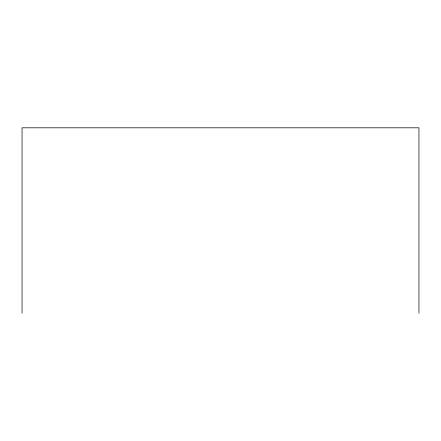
<?xml version="1.0" encoding="UTF-8"?>
<svg xmlns="http://www.w3.org/2000/svg" width="441" height="441" viewBox="0 0 441 441"><rect width="100%" height="100%" fill="white"/><g stroke="black" fill="none" stroke-linecap="round" stroke-linejoin="round"><path stroke-width="0.66" d="M418.95 313.193L418.95 127.807L22.05 127.807L22.05 313.193"/></g></svg>
